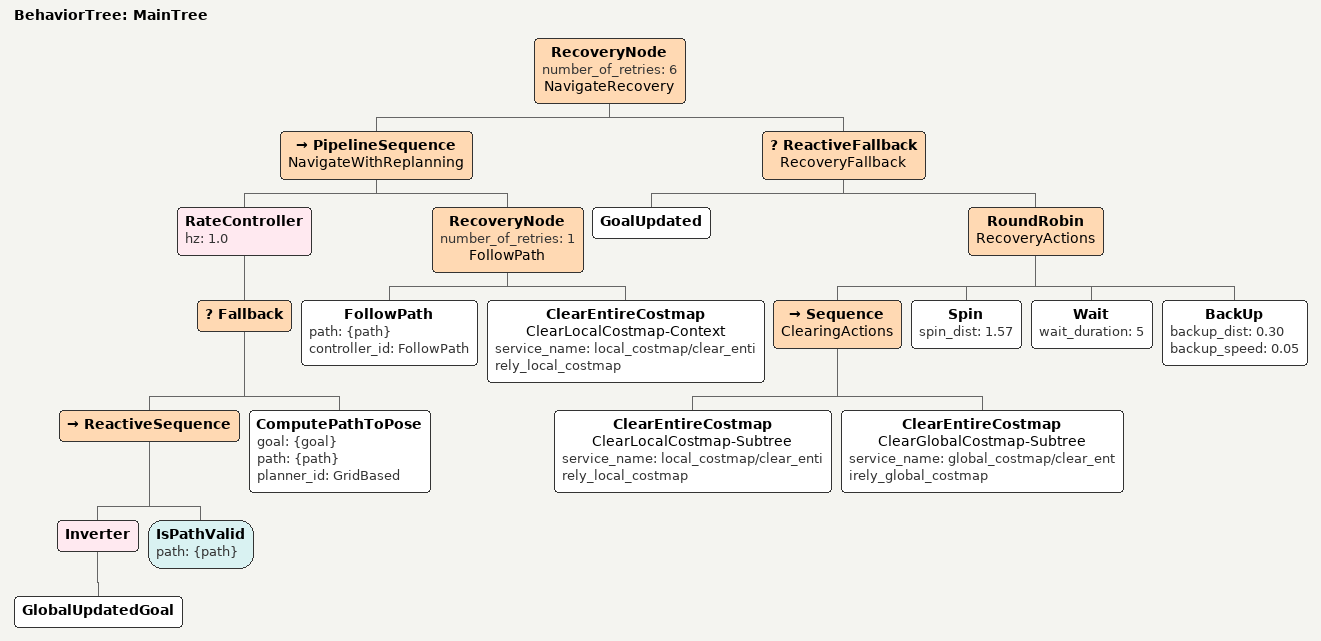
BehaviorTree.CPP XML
<root main_tree_to_execute="MainTree">
  <BehaviorTree ID="MainTree">
    <RecoveryNode number_of_retries="6" name="NavigateRecovery">
      <PipelineSequence name="NavigateWithReplanning">
        <RateController hz="1.0">
          <Fallback>
            <ReactiveSequence>
              <Inverter>
                <GlobalUpdatedGoal/>
              </Inverter>
              <IsPathValid path="{path}"/>
            </ReactiveSequence>
            <ComputePathToPose goal="{goal}" path="{path}" planner_id="GridBased"/>
          </Fallback>
        </RateController>
        <RecoveryNode number_of_retries="1" name="FollowPath">
          <FollowPath path="{path}" controller_id="FollowPath"/>
          <ClearEntireCostmap name="ClearLocalCostmap-Context"
                              service_name="local_costmap/clear_entirely_local_costmap"/>
        </RecoveryNode>
      </PipelineSequence>
      <ReactiveFallback name="RecoveryFallback">
        <GoalUpdated/>
        <RoundRobin name="RecoveryActions">
          <Sequence name="ClearingActions">
            <ClearEntireCostmap name="ClearLocalCostmap-Subtree"
                                service_name="local_costmap/clear_entirely_local_costmap"/>
            <ClearEntireCostmap name="ClearGlobalCostmap-Subtree"
                                service_name="global_costmap/clear_entirely_global_costmap"/>
          </Sequence>
          <Spin spin_dist="1.57"/>
          <Wait wait_duration="5"/>
          <BackUp backup_dist="0.30" backup_speed="0.05"/>
        </RoundRobin>
      </ReactiveFallback>
    </RecoveryNode>
  </BehaviorTree>
</root>
